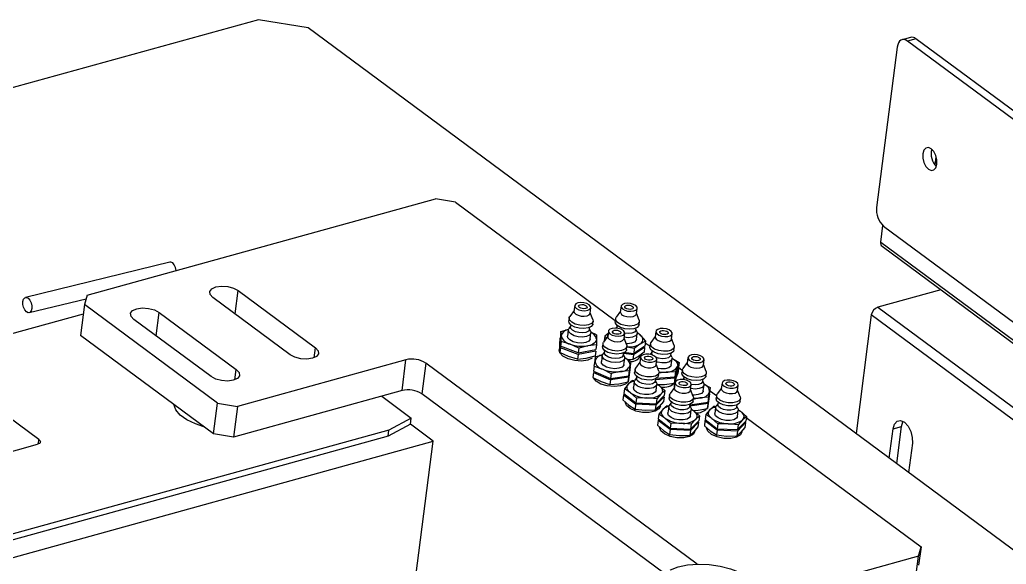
# Model space of a CAD drawing. Header units: millimetres. Extents: x 15 to 836, y 5 to 589.
# Drawn here: x 651.2 to 720.5, y 184.6 to 222.9 of the extents above; entities that cross this region are included whole.
import ezdxf

# ---------------------------------------------------------------- set-up
doc = ezdxf.new("R2010")
doc.units = ezdxf.units.MM

msp = doc.modelspace()

# ---------------------------------------------------------------- linework, layer by layer
at = {"color": 7, "linetype": 'Continuous', "lineweight": 25}
for p, q in [((667.937, 222.902), (574.403, 197.011)), ((671.419, 222.331), (667.937, 222.902)), ((739.444, 171.924), (671.419, 222.331)), ((713.759, 221.657), (713.167, 221.493)), ((714.137, 221.561), (713.545, 221.397)), ((750.041, 194.354), (713.545, 221.397)), ((750.633, 194.518), (714.137, 221.561)), ((712.83, 220.977), (711.376, 209.7)), ((715.494, 212.671), (715.569, 213.251)), ((655.901, 203.527), (680.381, 210.303)), ((681.774, 210.075), (680.381, 210.303)), ((681.774, 210.075), (693.009, 201.749)), ((711.664, 207.258), (711.815, 208.428)), ((711.867, 208.386), (741.426, 186.483)), ((711.664, 207.258), (740.317, 186.025)), ((711.761, 206.965), (740.414, 185.733)), ((661.715, 205.852), (651.557, 203.366)), ((666.516, 203.856), (671.945, 199.833)), ((715.887, 203.908), (711.454, 202.68)), ((651.818, 202.297), (655.831, 203.279)), ((655.901, 203.527), (655.714, 202.861)), ((670.168, 199.341), (664.739, 203.364)), ((655.714, 202.861), (655.435, 200.693)), ((665.064, 195.933), (655.714, 202.861)), ((690.159, 202.794), (690.109, 202.403)), ((691.249, 202.256), (691.3, 202.647)), ((693.415, 202.75), (693.365, 202.359)), ((694.505, 202.212), (694.556, 202.603)), ((711.454, 202.68), (740.108, 181.448)), ((644.666, 199.185), (655.632, 202.22)), ((664.601, 197.8), (659.171, 201.823)), ((660.948, 202.315), (666.377, 198.292)), ((689.77, 201.927), (689.742, 201.71)), ((690.114, 202.44), (689.812, 202.029)), ((691.441, 201.819), (691.254, 202.293)), ((693.026, 201.883), (692.998, 201.666)), ((693.369, 202.396), (693.068, 201.985)), ((694.697, 201.775), (694.51, 202.249)), ((711.004, 202.137), (709.928, 193.796)), ((739.657, 180.905), (711.004, 202.137)), ((689.196, 200.976), (689.697, 201.107)), ((689.711, 201.081), (689.656, 200.654)), ((689.871, 201.34), (689.751, 201.177)), ((689.884, 201.439), (689.865, 201.297)), ((691.204, 201.125), (691.223, 201.267)), ((691.284, 200.979), (691.21, 201.167)), ((691.428, 201.493), (691.456, 201.709)), ((693.127, 201.296), (693.061, 201.206)), ((693.14, 201.395), (693.121, 201.254)), ((693.123, 201.201), (693.121, 201.254)), ((694.46, 201.081), (694.479, 201.223)), ((694.54, 200.935), (694.466, 201.124)), ((694.684, 201.449), (694.712, 201.666)), ((664.785, 193.764), (655.435, 200.693)), ((689.139, 200.537), (689.095, 200.198)), ((689.152, 199.832), (689.139, 200.537)), ((689.196, 200.976), (689.152, 200.637)), ((689.152, 200.637), (689.165, 199.932)), ((689.208, 200.668), (689.196, 200.976)), ((689.208, 200.271), (689.208, 200.668)), ((691.243, 200.449), (691.298, 200.876)), ((691.68, 200.743), (691.286, 200.921)), ((691.68, 200.743), (691.692, 200.435)), ((691.692, 200.435), (691.693, 200.037)), ((692.489, 200.642), (692.188, 200.231)), ((692.268, 200.642), (692.224, 200.303)), ((692.513, 200.828), (692.268, 200.642)), ((692.401, 200.521), (692.268, 200.642)), ((692.535, 200.995), (692.485, 200.605)), ((693.625, 200.458), (693.675, 200.848)), ((693.817, 200.021), (693.63, 200.494)), ((694.499, 200.405), (694.554, 200.832)), ((694.541, 200.923), (694.814, 200.675)), ((694.814, 200.675), (695.132, 200.284)), ((695.819, 200.618), (695.518, 200.207)), ((695.865, 200.972), (695.815, 200.582)), ((696.955, 200.435), (697.006, 200.825)), ((697.147, 199.997), (696.96, 200.471)), ((689.098, 199.844), (689.076, 199.671)), ((689.095, 200.198), (689.096, 199.801)), ((689.096, 199.801), (689.108, 199.493)), ((689.152, 199.832), (689.108, 199.493)), ((690.4, 199.362), (689.152, 199.832)), ((689.208, 200.271), (689.165, 199.932)), ((690.413, 199.462), (689.165, 199.932)), ((689.838, 200.081), (689.208, 200.271)), ((690.457, 199.801), (689.838, 200.081)), ((690.457, 199.801), (690.413, 199.462)), ((690.413, 199.462), (691.649, 199.699)), ((691.08, 199.964), (690.457, 199.801)), ((691.693, 200.037), (691.08, 199.964)), ((691.693, 200.037), (691.649, 199.699)), ((692.146, 200.129), (692.118, 199.912)), ((693.804, 199.695), (693.832, 199.911)), ((694.348, 199.771), (693.827, 199.87)), ((695.076, 199.845), (694.292, 199.332)), ((695.089, 199.945), (694.305, 199.432)), ((694.348, 199.771), (694.305, 199.432)), ((694.746, 200.072), (694.348, 199.771)), ((695.132, 200.284), (694.746, 200.072)), ((695.002, 199.923), (695.076, 199.845)), ((695.076, 199.845), (695.032, 199.506)), ((695.132, 200.284), (695.089, 199.945)), ((695.119, 200.185), (695.454, 199.937)), ((695.476, 200.105), (695.448, 199.889)), ((697.134, 199.671), (697.162, 199.888)), ((652.508, 193.374), (644.666, 199.185)), ((678.302, 198.983), (666.457, 195.704)), ((678.023, 196.815), (678.302, 198.983)), ((689.726, 199.213), (689.108, 199.493)), ((690.356, 199.024), (689.726, 199.213)), ((690.4, 199.362), (690.356, 199.024)), ((690.356, 199.024), (690.969, 199.097)), ((691.636, 199.598), (690.4, 199.362)), ((690.969, 199.097), (691.592, 199.26)), ((691.586, 198.915), (691.627, 199.217)), ((691.636, 199.598), (691.592, 199.26)), ((691.627, 199.217), (692.073, 199.311)), ((692.087, 199.283), (692.032, 198.856)), ((692.247, 199.542), (692.127, 199.379)), ((692.259, 199.641), (692.241, 199.499)), ((693.58, 199.327), (693.598, 199.468)), ((693.66, 199.181), (693.586, 199.369)), ((693.605, 199.52), (694.305, 199.432)), ((694.292, 199.332), (693.619, 199.416)), ((693.619, 198.651), (693.674, 199.078)), ((693.695, 199.102), (694.106, 198.893)), ((693.862, 199.017), (694.248, 198.993)), ((694.292, 199.332), (694.248, 198.993)), ((694.634, 199.205), (694.248, 198.993)), ((695.032, 199.506), (694.634, 199.205)), ((694.789, 199.166), (694.739, 198.776)), ((695.577, 199.519), (695.46, 199.359)), ((695.589, 199.618), (695.571, 199.476)), ((695.879, 198.629), (695.929, 199.019)), ((696.91, 199.303), (696.928, 199.445)), ((696.99, 199.158), (696.916, 199.346)), ((696.949, 198.628), (697.004, 199.055)), ((697.025, 199.076), (697.499, 198.791)), ((698.113, 199.139), (698.063, 198.748)), ((699.203, 198.601), (699.254, 198.992)), ((679.695, 198.755), (679.416, 196.586)), ((698.777, 184.615), (679.695, 198.755)), ((691.533, 198.523), (691.49, 198.185)), ((691.533, 198.523), (691.586, 198.915)), ((691.533, 198.523), (692.135, 198.314)), ((692.135, 198.314), (692.726, 198.015)), ((694.05, 198.455), (693.956, 197.761)), ((693.969, 197.861), (694.063, 198.555)), ((694.065, 198.592), (694.012, 198.2)), ((694.106, 198.893), (694.063, 198.555)), ((694.106, 198.893), (694.065, 198.592)), ((694.4, 198.3), (694.372, 198.083)), ((694.743, 198.813), (694.442, 198.402)), ((696.071, 198.192), (695.884, 198.665)), ((697.443, 198.353), (697.189, 197.684)), ((697.202, 197.784), (697.455, 198.453)), ((697.378, 198.502), (697.246, 198.123)), ((697.499, 198.791), (697.378, 198.502)), ((697.443, 198.353), (697.399, 198.014)), ((697.499, 198.791), (697.455, 198.453)), ((697.456, 198.454), (697.722, 198.257)), ((698.068, 198.785), (697.766, 198.374)), ((699.395, 198.164), (699.208, 198.638)), ((691.477, 198.085), (691.433, 197.746)), ((691.433, 197.746), (692.023, 197.447)), ((691.477, 198.085), (692.669, 197.576)), ((691.49, 198.185), (692.682, 197.676)), ((693.956, 197.761), (692.669, 197.576)), ((692.726, 198.015), (692.682, 197.676)), ((692.682, 197.676), (693.969, 197.861)), ((693.375, 198.152), (692.726, 198.015)), ((694.012, 198.2), (693.375, 198.152)), ((693.956, 197.761), (693.912, 197.422)), ((693.912, 197.422), (693.953, 197.724)), ((693.931, 197.553), (693.953, 197.726)), ((693.953, 197.724), (694.006, 198.116)), ((694.012, 198.2), (693.969, 197.861)), ((694.501, 197.713), (694.381, 197.55)), ((694.513, 197.812), (694.495, 197.67)), ((695.834, 197.498), (695.852, 197.639)), ((697.189, 197.684), (695.84, 197.578)), ((695.853, 197.678), (697.202, 197.784)), ((696.058, 197.866), (696.086, 198.082)), ((696.577, 198.115), (696.081, 198.043)), ((697.246, 198.123), (696.577, 198.115)), ((697.189, 197.684), (697.145, 197.346)), ((697.145, 197.346), (697.266, 197.635)), ((697.246, 198.123), (697.202, 197.784)), ((697.261, 197.529), (697.283, 197.703)), ((697.266, 197.635), (697.399, 198.014)), ((697.724, 198.272), (697.696, 198.055)), ((697.825, 197.685), (697.756, 197.591)), ((697.838, 197.784), (697.819, 197.642)), ((697.823, 197.584), (697.819, 197.642)), ((699.158, 197.47), (699.177, 197.612)), ((699.382, 197.838), (699.41, 198.054)), ((692.023, 197.447), (692.625, 197.237)), ((692.669, 197.576), (692.625, 197.237)), ((692.625, 197.237), (693.263, 197.285)), ((693.263, 197.285), (693.912, 197.422)), ((693.648, 196.941), (693.605, 196.603)), ((693.941, 197.281), (693.648, 196.941)), ((694.08, 196.661), (693.648, 196.941)), ((694.223, 197.53), (693.941, 197.281)), ((694.223, 197.53), (694.311, 197.532)), ((694.341, 197.454), (694.286, 197.027)), ((695.914, 197.352), (695.839, 197.54)), ((695.873, 196.822), (695.928, 197.249)), ((695.951, 197.271), (696.079, 197.188)), ((695.997, 197.242), (696.465, 197.248)), ((696.079, 197.188), (696.499, 196.818)), ((696.465, 197.248), (697.145, 197.346)), ((697.166, 197.027), (696.865, 196.617)), ((697.212, 197.381), (697.161, 196.991)), ((697.162, 197.021), (697.164, 197.058)), ((697.164, 197.058), (697.206, 197.36)), ((697.164, 197.058), (697.177, 197.113)), ((697.261, 197.529), (697.238, 197.447)), ((698.302, 196.844), (698.352, 197.234)), ((699.238, 197.324), (699.164, 197.512)), ((699.197, 196.794), (699.252, 197.221)), ((699.273, 197.245), (699.684, 197.037)), ((699.684, 197.037), (699.641, 196.698)), ((699.684, 197.037), (699.643, 196.735)), ((700.467, 196.993), (700.166, 196.582)), ((700.512, 197.347), (700.462, 196.956)), ((701.603, 196.809), (701.653, 197.2)), ((678.023, 196.815), (666.178, 193.536)), ((676.598, 196.42), (678.668, 194.886)), ((696.407, 183.995), (679.416, 196.586)), ((693.592, 196.502), (693.548, 196.164)), ((693.678, 196.591), (693.592, 196.502)), ((694.443, 195.852), (693.592, 196.502)), ((693.605, 196.603), (694.455, 195.952)), ((694.499, 196.291), (694.08, 196.661)), ((694.499, 196.291), (694.455, 195.952)), ((695.218, 196.305), (694.499, 196.291)), ((695.925, 196.229), (695.218, 196.305)), ((696.443, 196.379), (695.868, 195.79)), ((696.455, 196.479), (695.881, 195.89)), ((695.925, 196.229), (695.881, 195.89)), ((696.218, 196.568), (695.925, 196.229)), ((696.499, 196.818), (696.218, 196.568)), ((696.443, 196.379), (696.399, 196.04)), ((696.499, 196.818), (696.455, 196.479)), ((696.823, 196.515), (696.795, 196.298)), ((698.494, 196.406), (698.307, 196.88)), ((698.481, 196.08), (698.509, 196.297)), ((698.953, 196.296), (698.496, 196.199)), ((699.59, 196.343), (698.953, 196.296)), ((699.628, 196.598), (699.534, 195.904)), ((699.547, 196.004), (699.641, 196.698)), ((699.59, 196.343), (699.547, 196.004)), ((699.643, 196.735), (699.59, 196.343)), ((699.713, 196.781), (700.123, 196.478)), ((700.123, 196.48), (700.095, 196.263)), ((701.794, 196.372), (701.607, 196.846)), ((701.781, 196.046), (701.809, 196.263)), ((664.785, 193.764), (665.064, 195.933)), ((665.064, 195.933), (666.457, 195.704)), ((666.457, 195.704), (666.178, 193.536)), ((693.548, 196.164), (693.968, 195.793)), ((693.968, 195.793), (694.399, 195.513)), ((694.443, 195.852), (694.399, 195.513)), ((694.399, 195.513), (695.106, 195.437)), ((695.868, 195.79), (694.443, 195.852)), ((694.455, 195.952), (695.881, 195.89)), ((695.868, 195.79), (695.824, 195.451)), ((696.106, 195.701), (695.824, 195.451)), ((696.399, 196.04), (696.106, 195.701)), ((696.185, 195.724), (696.195, 195.805)), ((696.646, 195.745), (696.364, 195.495)), ((696.646, 195.745), (696.734, 195.747)), ((696.764, 195.668), (696.709, 195.242)), ((696.923, 195.928), (696.804, 195.764)), ((696.936, 196.027), (696.918, 195.885)), ((699.534, 195.904), (698.247, 195.719)), ((698.257, 195.712), (698.275, 195.854)), ((698.26, 195.819), (699.547, 196.004)), ((698.337, 195.567), (698.262, 195.755)), ((698.841, 195.428), (699.49, 195.566)), ((699.534, 195.904), (699.49, 195.566)), ((699.49, 195.566), (699.531, 195.867)), ((699.509, 195.696), (699.532, 195.869)), ((699.946, 195.71), (699.665, 195.461)), ((699.946, 195.71), (700.034, 195.712)), ((700.065, 195.634), (700.009, 195.207)), ((700.224, 195.893), (700.104, 195.73)), ((700.237, 195.992), (700.219, 195.851)), ((701.557, 195.678), (701.576, 195.82)), ((701.637, 195.532), (701.563, 195.721)), ((678.668, 194.886), (677.097, 194.041)), ((678.612, 194.453), (678.668, 194.886)), ((695.106, 195.437), (695.824, 195.451)), ((696.071, 195.156), (696.028, 194.817)), ((696.364, 195.495), (696.071, 195.156)), ((696.502, 194.876), (696.071, 195.156)), ((696.922, 194.505), (696.502, 194.876)), ((698.296, 195.037), (698.351, 195.464)), ((698.374, 195.486), (698.502, 195.403)), ((698.502, 195.403), (698.922, 195.033)), ((698.537, 195.405), (698.841, 195.428)), ((698.922, 195.033), (698.641, 194.783)), ((698.922, 195.033), (698.878, 194.694)), ((699.372, 195.122), (699.328, 194.783)), ((699.665, 195.461), (699.372, 195.122)), ((699.803, 194.841), (699.372, 195.122)), ((700.223, 194.471), (699.803, 194.841)), ((701.596, 195.002), (701.651, 195.429)), ((701.674, 195.452), (701.803, 195.368)), ((701.803, 195.368), (702.223, 194.998)), ((702.223, 194.998), (701.941, 194.749)), ((702.223, 194.998), (702.179, 194.659)), ((702.214, 194.928), (714.499, 185.825)), ((678.612, 194.453), (677.042, 193.607)), ((680.222, 193.259), (678.612, 194.453)), ((696.015, 194.717), (695.971, 194.378)), ((695.971, 194.378), (696.391, 194.008)), ((696.101, 194.805), (696.015, 194.717)), ((696.865, 194.067), (696.015, 194.717)), ((696.028, 194.817), (696.878, 194.167)), ((696.922, 194.505), (696.878, 194.167)), ((696.878, 194.167), (698.304, 194.105)), ((697.641, 194.52), (696.922, 194.505)), ((698.347, 194.444), (697.641, 194.52)), ((698.865, 194.594), (698.291, 194.005)), ((698.878, 194.694), (698.304, 194.105)), ((698.347, 194.444), (698.304, 194.105)), ((698.641, 194.783), (698.347, 194.444)), ((698.822, 194.255), (698.529, 193.916)), ((698.865, 194.594), (698.822, 194.255)), ((699.315, 194.683), (699.271, 194.344)), ((699.271, 194.344), (699.691, 193.974)), ((699.401, 194.771), (699.315, 194.683)), ((700.166, 194.032), (699.315, 194.683)), ((699.328, 194.783), (700.179, 194.132)), ((700.223, 194.471), (700.179, 194.132)), ((700.179, 194.132), (701.604, 194.071)), ((700.941, 194.485), (700.223, 194.471)), ((701.648, 194.409), (700.941, 194.485)), ((702.166, 194.559), (701.591, 193.97)), ((702.179, 194.659), (701.604, 194.071)), ((701.648, 194.409), (701.604, 194.071)), ((701.941, 194.749), (701.648, 194.409)), ((702.122, 194.221), (701.829, 193.881)), ((702.086, 194.621), (702.166, 194.559)), ((702.166, 194.559), (702.122, 194.221)), ((712.53, 194.117), (713.122, 194.281)), ((712.787, 191.677), (713.122, 194.281)), ((677.042, 193.607), (644.311, 184.547)), ((677.097, 194.041), (644.319, 184.967)), ((666.178, 193.536), (664.785, 193.764)), ((677.042, 193.607), (677.097, 194.041)), ((696.391, 194.008), (696.822, 193.728)), ((696.865, 194.067), (696.822, 193.728)), ((696.822, 193.728), (697.529, 193.652)), ((698.291, 194.005), (696.865, 194.067)), ((697.529, 193.652), (698.247, 193.666)), ((698.291, 194.005), (698.247, 193.666)), ((698.529, 193.916), (698.247, 193.666)), ((698.608, 193.938), (698.618, 194.019)), ((699.691, 193.974), (700.122, 193.693)), ((700.166, 194.032), (700.122, 193.693)), ((700.122, 193.693), (700.829, 193.618)), ((701.591, 193.97), (700.166, 194.032)), ((700.829, 193.618), (701.548, 193.632)), ((701.591, 193.97), (701.548, 193.632)), ((701.829, 193.881), (701.548, 193.632)), ((701.908, 193.904), (701.919, 193.985)), ((712.265, 192.063), (712.53, 194.117)), ((612.384, 174.481), (680.222, 193.259)), ((642.805, 190.381), (652.414, 193.041)), ((678.996, 183.752), (680.222, 193.259)), ((713.887, 193.111), (713.623, 191.058)), ((714.313, 185.159), (714.499, 185.825)), ((714.499, 185.825), (714.331, 184.524)), ((714.313, 185.159), (703.452, 182.153)), ((714.033, 182.991), (714.313, 185.159))]:
    msp.add_line(p, q, dxfattribs=at)
at = {"color": 8, "linetype": 'Continuous', "lineweight": 25}
for p, q in [((666.303, 202.205), (666.516, 203.856)), ((660.735, 200.664), (660.948, 202.315)), ((671.853, 199.123), (671.945, 199.833)), ((666.286, 197.582), (666.377, 198.292)), ((652.467, 193.059), (652.508, 193.374))]:
    msp.add_line(p, q, dxfattribs=at)
at = {"color": 7, "linetype": 'Continuous', "lineweight": 25, "flags": 128}
for points in [[(713.545, 221.397), (713.425, 221.468), (713.306, 221.502), (713.191, 221.499), (713.086, 221.459), (712.994, 221.383), (712.919, 221.275), (712.864, 221.137), (712.83, 220.977)], [(715.617, 212.735), (715.614, 213.037), (715.536, 213.349), (715.395, 213.624), (715.211, 213.819), (715.014, 213.906), (714.833, 213.87), (714.695, 213.718), (714.622, 213.472), (714.624, 213.17), (714.702, 212.858), (714.844, 212.583), (715.027, 212.388), (715.224, 212.301), (715.406, 212.337), (715.544, 212.489), (715.617, 212.735)], [(662.159, 205.259), (662.158, 205.268), (662.11, 205.477), (662.022, 205.662), (661.907, 205.795), (661.783, 205.854), (661.715, 205.852)], [(664.739, 203.364), (664.547, 203.575), (664.519, 203.791), (664.66, 203.98), (664.949, 204.113), (665.34, 204.168), (665.776, 204.139), (666.188, 204.029), (666.516, 203.856)], [(652, 202.581), (651.953, 202.417), (651.865, 202.317), (651.75, 202.295), (651.626, 202.355), (651.511, 202.487), (651.423, 202.672), (651.375, 202.881), (651.375, 203.082), (651.422, 203.246), (651.51, 203.346), (651.625, 203.368), (651.749, 203.309), (651.864, 203.176), (651.952, 202.992), (652, 202.783), (652, 202.581)], [(659.171, 201.823), (658.979, 202.034), (658.952, 202.25), (659.093, 202.439), (659.381, 202.571), (659.773, 202.627), (660.208, 202.598), (660.621, 202.488), (660.948, 202.315)], [(690.232, 202.907), (690.162, 202.81), (690.179, 202.699), (690.279, 202.592), (690.448, 202.504), (690.66, 202.448), (690.882, 202.435), (691.081, 202.464), (691.227, 202.533), (691.297, 202.63), (691.28, 202.741), (691.18, 202.849), (691.011, 202.937), (690.799, 202.992), (690.577, 203.005), (690.378, 202.976), (690.232, 202.907)], [(690.989, 202.623), (690.913, 202.587), (690.809, 202.571), (690.693, 202.578), (690.583, 202.607), (690.495, 202.653), (690.442, 202.709), (690.434, 202.767), (690.47, 202.818), (690.546, 202.853), (690.65, 202.869), (690.766, 202.862), (690.876, 202.833), (690.964, 202.787), (691.017, 202.731), (691.025, 202.673), (690.989, 202.623)], [(693.673, 202.472), (693.88, 202.411), (694.103, 202.39), (694.308, 202.413), (694.464, 202.476), (694.547, 202.569), (694.545, 202.679), (694.457, 202.788), (694.298, 202.881), (694.091, 202.942), (693.868, 202.962), (693.663, 202.94), (693.507, 202.877), (693.424, 202.783), (693.426, 202.673), (693.514, 202.564), (693.673, 202.472)], [(694.148, 202.783), (694.231, 202.735), (694.277, 202.678), (694.278, 202.621), (694.235, 202.572), (694.154, 202.539), (694.047, 202.527), (693.93, 202.538), (693.823, 202.57), (693.739, 202.618), (693.694, 202.675), (693.692, 202.732), (693.736, 202.781), (693.817, 202.814), (693.924, 202.826), (694.04, 202.815), (694.148, 202.783)], [(691.348, 201.542), (691.133, 201.44), (690.839, 201.396), (690.51, 201.417), (690.197, 201.498), (689.948, 201.628), (689.799, 201.787), (689.775, 201.951), (689.812, 202.029)], [(690.109, 202.403), (690.129, 202.309), (690.229, 202.201), (690.398, 202.113), (690.61, 202.058), (690.832, 202.044), (691.031, 202.074), (691.177, 202.143), (691.246, 202.24), (691.249, 202.256)], [(691.441, 201.819), (691.452, 201.685), (691.348, 201.542)], [(694.697, 201.775), (694.699, 201.616), (694.577, 201.478), (694.346, 201.385), (694.043, 201.351), (693.713, 201.382), (693.408, 201.472), (693.172, 201.609), (693.043, 201.77), (693.039, 201.932), (693.068, 201.985)], [(693.623, 202.082), (693.83, 202.021), (694.053, 202), (694.258, 202.023), (694.414, 202.086), (694.497, 202.179), (694.505, 202.212)], [(691.197, 200.718), (690.994, 200.623), (690.717, 200.582), (690.408, 200.601), (690.114, 200.677), (689.879, 200.8), (689.739, 200.949), (689.716, 201.104), (689.751, 201.177)], [(691.32, 201.325), (691.105, 201.223), (690.811, 201.18), (690.482, 201.2), (690.169, 201.281), (689.92, 201.411), (689.771, 201.57), (689.742, 201.71)], [(691.119, 200.992), (690.948, 200.911), (690.714, 200.876), (690.453, 200.892), (690.205, 200.957), (690.006, 201.06), (689.889, 201.186), (689.865, 201.297)], [(691.204, 201.125), (691.201, 201.105), (691.119, 200.992)], [(691.428, 201.493), (691.424, 201.468), (691.32, 201.325)], [(693.58, 200.719), (693.666, 200.812), (693.666, 200.922), (693.58, 201.031), (693.423, 201.124), (693.217, 201.186), (692.994, 201.208), (692.788, 201.186), (692.63, 201.125), (692.545, 201.032), (692.545, 200.922), (692.63, 200.813), (692.788, 200.72), (692.994, 200.658), (693.217, 200.636), (693.423, 200.657), (693.58, 200.719)], [(692.857, 201.028), (692.94, 201.06), (693.047, 201.071), (693.163, 201.06), (693.271, 201.027), (693.353, 200.979), (693.398, 200.922), (693.398, 200.865), (693.353, 200.816), (693.271, 200.784), (693.163, 200.773), (693.047, 200.784), (692.94, 200.817), (692.857, 200.865), (692.813, 200.922), (692.813, 200.979), (692.857, 201.028)], [(694.684, 201.449), (694.671, 201.4), (694.549, 201.261), (694.318, 201.168), (694.015, 201.135), (693.685, 201.165), (693.38, 201.256), (693.144, 201.392), (693.015, 201.553), (692.998, 201.666)], [(694.46, 201.081), (694.45, 201.042), (694.353, 200.932), (694.17, 200.858), (693.929, 200.831), (693.676, 200.854)], [(696.872, 200.675), (696.98, 200.76), (697.005, 200.866), (696.943, 200.978), (696.804, 201.077), (696.609, 201.149), (696.387, 201.183), (696.173, 201.174), (695.999, 201.123), (695.891, 201.037), (695.866, 200.931), (695.928, 200.82), (696.067, 200.721), (696.262, 200.648), (696.483, 200.614), (696.698, 200.624), (696.872, 200.675)], [(691.142, 200.291), (690.939, 200.196), (690.662, 200.155), (690.353, 200.174), (690.058, 200.25), (689.823, 200.373), (689.684, 200.522), (689.656, 200.654)], [(691.692, 200.435), (691.683, 200.356), (691.653, 200.281), (691.602, 200.21), (691.531, 200.145), (691.442, 200.087), (691.336, 200.037), (691.215, 199.996), (691.08, 199.964)], [(691.243, 200.449), (691.239, 200.426), (691.142, 200.291)], [(691.284, 200.979), (691.294, 200.853), (691.197, 200.718)], [(692.485, 200.605), (692.494, 200.532), (692.58, 200.422), (692.737, 200.33), (692.943, 200.267), (693.166, 200.246), (693.372, 200.267), (693.53, 200.329)], [(693.53, 200.329), (693.615, 200.422), (693.625, 200.458)], [(694.54, 200.935), (694.542, 200.786), (694.427, 200.656), (694.21, 200.568), (693.924, 200.537), (693.638, 200.561)], [(694.499, 200.405), (694.487, 200.359), (694.372, 200.229), (694.155, 200.141), (693.869, 200.11), (693.781, 200.112)], [(695.815, 200.582), (695.816, 200.541), (695.877, 200.429), (696.016, 200.33), (696.211, 200.258), (696.433, 200.224), (696.647, 200.233), (696.821, 200.284)], [(696.207, 201.015), (696.298, 201.042), (696.41, 201.047), (696.526, 201.029), (696.628, 200.992), (696.7, 200.94), (696.732, 200.882), (696.719, 200.826), (696.663, 200.782), (696.572, 200.755), (696.46, 200.75), (696.345, 200.768), (696.243, 200.806), (696.17, 200.857), (696.138, 200.916), (696.151, 200.971), (696.207, 201.015)], [(696.821, 200.284), (696.929, 200.37), (696.955, 200.435)], [(671.945, 199.833), (672.137, 199.621), (672.164, 199.405), (672.023, 199.216), (671.735, 199.084), (671.343, 199.028), (670.908, 199.057), (670.495, 199.167), (670.168, 199.341)], [(693.804, 199.695), (693.789, 199.641), (693.663, 199.504), (693.43, 199.412), (693.126, 199.38), (692.796, 199.413), (692.492, 199.505), (692.259, 199.642), (692.132, 199.804), (692.118, 199.912)], [(693.817, 200.021), (693.817, 200.02), (693.817, 199.858), (693.691, 199.721), (693.458, 199.629), (693.154, 199.597), (692.824, 199.63), (692.52, 199.721), (692.287, 199.859), (692.16, 200.021), (692.16, 200.182), (692.188, 200.231)], [(697.134, 199.671), (697.096, 199.575), (696.936, 199.449), (696.679, 199.373), (696.362, 199.36), (696.035, 199.41), (695.746, 199.517), (695.541, 199.663), (695.449, 199.828), (695.448, 199.889)], [(697.147, 199.997), (697.161, 199.949), (697.124, 199.792), (696.964, 199.666), (696.707, 199.59), (696.39, 199.577), (696.062, 199.627), (695.774, 199.733), (695.569, 199.88), (695.477, 200.045), (695.514, 200.202), (695.518, 200.207)], [(691.397, 199.104), (691.08, 198.955), (690.648, 198.89), (690.164, 198.92), (689.704, 199.04), (689.337, 199.231), (689.119, 199.465), (689.076, 199.671)], [(693.66, 199.181), (693.66, 199.18), (693.66, 199.028), (693.542, 198.899), (693.322, 198.812), (693.036, 198.782), (692.725, 198.813), (692.439, 198.899), (692.22, 199.029), (692.101, 199.181), (692.101, 199.333), (692.127, 199.379)], [(693.58, 199.327), (693.568, 199.284), (693.468, 199.175), (693.283, 199.102), (693.041, 199.077), (692.78, 199.103), (692.538, 199.176), (692.353, 199.285), (692.253, 199.413), (692.241, 199.499)], [(695.13, 198.858), (695.348, 198.814), (695.567, 198.811), (695.755, 198.852), (695.883, 198.929), (695.93, 199.031), (695.891, 199.143), (695.771, 199.247), (695.588, 199.328), (695.37, 199.372), (695.151, 199.375), (694.963, 199.334), (694.836, 199.257), (694.788, 199.155), (694.827, 199.043), (694.947, 198.939), (695.13, 198.858)], [(695.479, 199.215), (695.574, 199.173), (695.637, 199.119), (695.657, 199.061), (695.632, 199.007), (695.566, 198.967), (695.468, 198.946), (695.353, 198.947), (695.24, 198.971), (695.144, 199.013), (695.082, 199.067), (695.061, 199.125), (695.086, 199.178), (695.152, 199.219), (695.25, 199.24), (695.365, 199.239), (695.479, 199.215)], [(695.63, 199.313), (695.572, 199.428), (695.571, 199.476)], [(696.91, 199.303), (696.88, 199.227), (696.753, 199.127), (696.549, 199.067), (696.297, 199.056), (696.037, 199.096), (695.891, 199.143)], [(696.99, 199.158), (697.003, 199.112), (696.968, 198.964), (696.818, 198.846), (696.576, 198.774), (696.278, 198.762), (695.969, 198.809), (695.905, 198.827)], [(697.005, 199.092), (697.074, 199.051), (697.175, 198.978), (697.259, 198.902), (697.324, 198.822), (697.369, 198.741), (697.393, 198.66), (697.396, 198.58), (697.378, 198.502)], [(699.159, 198.862), (699.244, 198.955), (699.244, 199.065), (699.159, 199.174), (699.001, 199.267), (698.795, 199.329), (698.572, 199.351), (698.366, 199.33), (698.208, 199.268), (698.123, 199.175), (698.123, 199.065), (698.208, 198.956), (698.366, 198.863), (698.572, 198.801), (698.795, 198.779), (699.001, 198.801), (699.159, 198.862)], [(698.436, 199.171), (698.518, 199.203), (698.625, 199.214), (698.742, 199.203), (698.849, 199.17), (698.931, 199.122), (698.976, 199.065), (698.976, 199.008), (698.931, 198.959), (698.849, 198.927), (698.742, 198.916), (698.625, 198.927), (698.518, 198.96), (698.436, 199.008), (698.391, 199.065), (698.391, 199.122), (698.436, 199.171)], [(666.377, 198.292), (666.569, 198.08), (666.597, 197.864), (666.456, 197.675), (666.168, 197.543), (665.776, 197.487), (665.341, 197.516), (664.928, 197.626), (664.601, 197.8)], [(693.619, 198.651), (693.605, 198.601), (693.486, 198.472), (693.267, 198.385), (692.981, 198.355), (692.67, 198.386), (692.384, 198.472), (692.164, 198.602), (692.046, 198.754), (692.032, 198.856)], [(696.071, 198.192), (696.087, 198.1), (696.017, 197.949), (695.828, 197.835), (695.551, 197.775), (695.226, 197.778), (694.904, 197.844), (694.634, 197.963), (694.456, 198.117), (694.398, 198.282), (694.442, 198.402)], [(694.739, 198.776), (694.738, 198.764), (694.777, 198.653), (694.897, 198.549), (695.08, 198.468)], [(695.08, 198.468), (695.298, 198.423), (695.517, 198.421), (695.705, 198.462), (695.832, 198.539), (695.879, 198.629)], [(696.949, 198.628), (696.913, 198.537), (696.763, 198.419), (696.521, 198.347), (696.222, 198.335), (696.004, 198.362)], [(699.395, 198.164), (699.396, 198.163), (699.396, 198.001), (699.269, 197.864), (699.036, 197.772), (698.732, 197.74), (698.402, 197.773), (698.098, 197.864), (697.865, 198.002), (697.739, 198.164), (697.739, 198.326), (697.766, 198.374)], [(698.063, 198.748), (698.073, 198.675), (698.158, 198.566), (698.316, 198.473), (698.522, 198.411), (698.745, 198.389), (698.951, 198.41), (699.108, 198.472)], [(699.108, 198.472), (699.194, 198.565), (699.203, 198.601)], [(693.873, 197.408), (693.724, 197.272), (693.381, 197.138), (692.933, 197.091), (692.449, 197.138), (692.001, 197.273), (691.658, 197.475), (691.473, 197.713), (691.472, 197.716)], [(696.058, 197.866), (695.989, 197.732), (695.8, 197.618), (695.523, 197.558), (695.198, 197.561), (694.877, 197.627), (694.606, 197.747), (694.428, 197.9), (694.37, 198.065), (694.372, 198.083)], [(695.834, 197.498), (695.779, 197.392), (695.63, 197.301), (695.409, 197.253), (695.151, 197.256), (694.896, 197.309), (694.681, 197.403), (694.54, 197.525), (694.494, 197.656), (694.495, 197.67)], [(699.382, 197.838), (699.368, 197.784), (699.241, 197.647), (699.008, 197.555), (698.704, 197.523), (698.374, 197.556), (698.07, 197.648), (697.837, 197.785), (697.711, 197.947), (697.696, 198.055)], [(694.08, 196.661), (693.992, 196.737), (693.923, 196.816), (693.874, 196.897), (693.845, 196.978), (693.838, 197.058), (693.851, 197.136), (693.886, 197.211), (693.941, 197.281)], [(695.873, 196.822), (695.808, 196.696), (695.631, 196.589), (695.369, 196.532), (695.064, 196.536), (694.761, 196.598), (694.507, 196.71), (694.339, 196.855), (694.285, 197.01), (694.286, 197.027)], [(695.914, 197.352), (695.929, 197.266), (695.863, 197.123), (695.686, 197.016), (695.424, 196.959), (695.119, 196.963), (694.816, 197.025), (694.562, 197.137), (694.394, 197.282), (694.34, 197.437), (694.381, 197.55)], [(695.929, 197.286), (695.975, 197.259), (696.079, 197.188)], [(696.079, 197.188), (696.167, 197.112), (696.236, 197.033), (696.285, 196.952), (696.314, 196.871), (696.321, 196.791), (696.308, 196.712), (696.273, 196.638), (696.218, 196.568)], [(697.161, 196.991), (697.16, 196.979), (697.2, 196.867), (697.32, 196.763), (697.503, 196.683)], [(697.553, 197.073), (697.771, 197.028), (697.99, 197.026), (698.178, 197.067), (698.306, 197.144), (698.353, 197.246), (698.314, 197.358), (698.194, 197.462), (698.011, 197.542), (697.793, 197.587), (697.574, 197.589), (697.386, 197.549), (697.259, 197.472), (697.211, 197.369), (697.25, 197.258), (697.37, 197.154), (697.553, 197.073)], [(697.901, 197.43), (697.997, 197.388), (698.06, 197.334), (698.08, 197.276), (698.055, 197.222), (697.989, 197.182), (697.891, 197.161), (697.776, 197.162), (697.663, 197.185), (697.567, 197.227), (697.504, 197.282), (697.484, 197.34), (697.509, 197.393), (697.575, 197.434), (697.673, 197.455), (697.788, 197.454), (697.901, 197.43)], [(699.238, 197.324), (699.239, 197.323), (699.239, 197.171), (699.12, 197.042), (698.9, 196.956), (698.614, 196.925), (698.316, 196.954)], [(699.158, 197.47), (699.147, 197.427), (699.047, 197.318), (698.861, 197.246), (698.62, 197.22), (698.358, 197.246), (698.353, 197.247)], [(700.462, 196.956), (700.461, 196.945), (700.5, 196.833), (700.62, 196.729), (700.803, 196.648)], [(700.854, 197.039), (701.071, 196.994), (701.291, 196.992), (701.479, 197.032), (701.606, 197.109), (701.654, 197.212), (701.615, 197.323), (701.494, 197.427), (701.311, 197.508), (701.094, 197.553), (700.874, 197.555), (700.686, 197.514), (700.559, 197.437), (700.511, 197.335), (700.551, 197.223), (700.671, 197.119), (700.854, 197.039)], [(701.202, 197.396), (701.297, 197.354), (701.36, 197.299), (701.381, 197.241), (701.356, 197.188), (701.289, 197.147), (701.191, 197.126), (701.077, 197.127), (700.963, 197.151), (700.868, 197.193), (700.805, 197.247), (700.785, 197.305), (700.809, 197.359), (700.876, 197.399), (700.974, 197.42), (701.088, 197.419), (701.202, 197.396)], [(698.481, 196.08), (698.412, 195.947), (698.223, 195.833), (697.946, 195.773), (697.621, 195.776), (697.299, 195.842), (697.029, 195.961), (696.851, 196.115), (696.793, 196.28), (696.795, 196.298)], [(698.494, 196.406), (698.51, 196.315), (698.44, 196.164), (698.251, 196.049), (697.974, 195.989), (697.649, 195.993), (697.327, 196.059), (697.057, 196.178), (696.879, 196.332), (696.821, 196.497), (696.865, 196.617)], [(697.503, 196.683), (697.721, 196.638), (697.94, 196.636), (698.128, 196.676), (698.255, 196.754), (698.302, 196.844)], [(699.197, 196.794), (699.183, 196.744), (699.065, 196.615), (698.845, 196.529), (698.559, 196.498), (698.456, 196.502)], [(701.781, 196.046), (701.712, 195.912), (701.524, 195.798), (701.246, 195.738), (700.922, 195.742), (700.6, 195.808), (700.33, 195.927), (700.152, 196.081), (700.094, 196.246), (700.095, 196.263)], [(701.794, 196.372), (701.811, 196.28), (701.74, 196.129), (701.552, 196.015), (701.274, 195.955), (700.95, 195.958), (700.628, 196.025), (700.357, 196.144), (700.18, 196.297), (700.122, 196.462), (700.166, 196.582)], [(700.803, 196.648), (701.021, 196.604), (701.241, 196.601), (701.428, 196.642), (701.556, 196.719), (701.603, 196.809)], [(664.093, 194.276), (663.514, 194.466), (662.911, 194.753), (662.437, 195.092), (662.12, 195.463), (661.978, 195.844)], [(696.185, 195.724), (696.083, 195.527), (695.806, 195.359), (695.398, 195.271), (694.921, 195.276), (694.448, 195.374), (694.05, 195.549), (693.789, 195.775), (693.703, 196.017), (693.706, 196.043)], [(698.337, 195.567), (698.352, 195.48), (698.286, 195.338), (698.109, 195.231), (697.847, 195.174), (697.542, 195.177), (697.239, 195.24), (696.985, 195.352), (696.817, 195.497), (696.763, 195.652), (696.804, 195.764)], [(698.257, 195.712), (698.202, 195.606), (698.052, 195.516), (697.832, 195.468), (697.574, 195.471), (697.319, 195.523), (697.104, 195.618), (696.963, 195.74), (696.917, 195.871), (696.918, 195.885)], [(701.637, 195.532), (701.653, 195.446), (701.586, 195.304), (701.409, 195.196), (701.148, 195.14), (700.843, 195.143), (700.54, 195.205), (700.285, 195.317), (700.118, 195.462), (700.063, 195.617), (700.104, 195.73)], [(701.557, 195.678), (701.503, 195.572), (701.353, 195.481), (701.133, 195.433), (700.875, 195.436), (700.619, 195.489), (700.405, 195.583), (700.263, 195.705), (700.217, 195.836), (700.219, 195.851)], [(696.502, 194.876), (696.415, 194.951), (696.346, 195.03), (696.297, 195.111), (696.268, 195.193), (696.26, 195.273), (696.274, 195.351), (696.309, 195.426), (696.364, 195.495)], [(698.296, 195.037), (698.231, 194.911), (698.053, 194.804), (697.792, 194.747), (697.487, 194.75), (697.184, 194.813), (696.929, 194.925), (696.762, 195.07), (696.708, 195.225), (696.709, 195.242)], [(698.352, 195.501), (698.398, 195.474), (698.502, 195.403)], [(698.502, 195.403), (698.59, 195.327), (698.659, 195.248), (698.708, 195.167), (698.737, 195.086), (698.744, 195.005), (698.731, 194.927), (698.696, 194.853), (698.641, 194.783)], [(699.803, 194.841), (699.715, 194.917), (699.646, 194.996), (699.597, 195.077), (699.568, 195.158), (699.561, 195.239), (699.575, 195.317), (699.61, 195.391), (699.665, 195.461)], [(701.596, 195.002), (701.531, 194.877), (701.354, 194.769), (701.093, 194.713), (700.787, 194.716), (700.484, 194.778), (700.23, 194.89), (700.063, 195.035), (700.008, 195.19), (700.009, 195.207)], [(701.653, 195.466), (701.698, 195.44), (701.803, 195.368)], [(701.803, 195.368), (701.891, 195.292), (701.96, 195.213), (702.009, 195.133), (702.037, 195.051), (702.045, 194.971), (702.031, 194.893), (701.996, 194.818), (701.941, 194.749)], [(698.608, 193.938), (698.506, 193.742), (698.229, 193.574), (697.821, 193.486), (697.344, 193.491), (696.871, 193.588), (696.473, 193.763), (696.212, 193.99), (696.126, 194.232), (696.128, 194.258)], [(701.908, 193.904), (701.807, 193.708), (701.53, 193.54), (701.122, 193.451), (700.645, 193.456), (700.171, 193.554), (699.773, 193.729), (699.512, 193.955), (699.427, 194.198), (699.429, 194.224)], [(712.53, 194.117), (712.63, 194.452), (712.818, 194.659), (713.065, 194.708), (713.335, 194.59), (713.585, 194.323), (713.778, 193.948), (713.884, 193.523), (713.887, 193.111)], [(713.122, 194.281), (713.222, 194.616), (713.241, 194.649)], [(652.508, 193.374), (652.559, 193.328), (652.593, 193.28), (652.609, 193.231), (652.605, 193.184), (652.583, 193.139), (652.542, 193.1), (652.486, 193.067), (652.414, 193.041)], [(696.86, 184.179), (696.895, 184.198), (697.441, 184.417), (698.097, 184.559), (698.83, 184.616), (699.603, 184.586), (700.378, 184.47), (701.115, 184.274), (701.778, 184.009), (702.333, 183.686), (702.701, 183.377)]]:
    msp.add_lwpolyline(points, dxfattribs=at)
at = {"color": 7, "linetype": 'Continuous', "lineweight": 25}
for centre, radius, start, end in [((713.854, 221.238), 0.43, 48.70651, 102.74222), ((716.425, 213.465), 1.221, 164.5725, 226.37254), ((712.876, 209.512), 1.512, 172.84768, 228.14757), ((711.96, 207.194), 0.303, 167.79121, 228.96683), ((711.678, 202.037), 0.681, 109.11824, 171.48759), ((693.681, 202.394), 0.318, 186.3075, 259.46551), ((689.771, 200.542), 0.577, 95.09408, 167.34308), ((690.003, 200.889), 0.825, 195.54123, 258.51483), ((691.061, 200.317), 0.642, 10.59691, 68.17226), ((692.768, 200.629), 0.305, 148.70299, 183.98621), ((694.041, 199.917), 1.082, 44.41989, 61.60907), ((694.58, 200.396), 0.364, 297.19083, 49.98545), ((690.677, 202.34), 2.41, 249.63563, 279.6333), ((693.975, 201.542), 1.659, 264.94646, 297.68322), ((678.734, 197.252), 1.784, 57.38872, 103.98621), ((692.181, 198.687), 0.637, 97.72758, 159.02848), ((693.484, 198.566), 0.581, 2.54508, 70.83979), ((694.141, 199.59), 0.727, 266.94342, 337.13654), ((692.289, 199.007), 0.709, 187.39966, 257.44778), ((693.058, 200.556), 2.424, 247.62553, 277.50411), ((693.403, 198.87), 0.718, 267.76005, 337.18149), ((696.637, 199.014), 0.901, 266.19344, 325.39552), ((696.396, 200.561), 2.453, 262.7462, 274.22248), ((694.556, 196.583), 0.93, 102.8558, 131.39321), ((696.413, 198.129), 1.081, 259.02275, 318.16154), ((699.063, 196.709), 0.581, 2.53966, 70.84493), ((678.454, 195.083), 1.784, 57.38872, 103.98621), ((695.251, 198.41), 2.105, 236.17012, 269.07924), ((695.391, 197.674), 1.381, 262.7685, 306.75991), ((698.645, 198.531), 2.256, 266.48074, 277.84931), ((698.981, 197.013), 0.718, 267.75803, 337.18387), ((696.979, 194.797), 0.931, 102.86441, 131.38459), ((698.702, 196.295), 1.055, 268.8527, 315.17862), ((700.28, 194.762), 0.931, 102.87249, 131.37714), ((697.674, 196.624), 2.105, 236.17047, 269.07816), ((700.975, 196.59), 2.105, 236.17124, 269.07803), ((697.814, 195.889), 1.381, 262.76921, 306.75921), ((701.115, 195.855), 1.381, 262.76983, 306.75883)]:
    msp.add_arc(centre, radius, start, end, dxfattribs=at)

doc.saveas('drawing.dxf')
